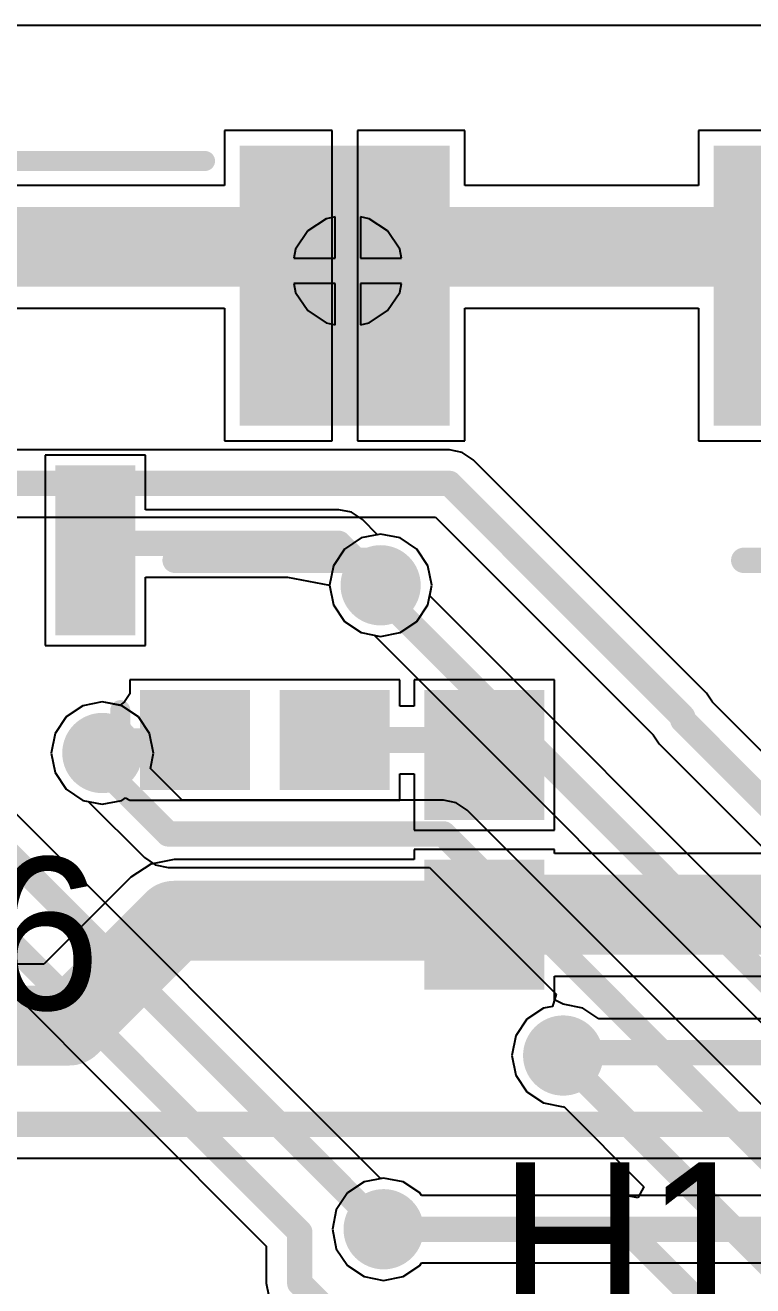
# Model space of a CAD drawing. Extents: x 60 to 151, y 116 to 276.
# Drawn here: x 78.53 to 85.82, y 183.42 to 196.05 of the extents above; entities that cross this region are included whole.
import ezdxf

# ---------------------------------------------------------------- set-up
doc = ezdxf.new("R2010")
doc.units = 0
doc.header["$MEASUREMENT"] = 0
doc.layers.get('0').update_dxf_attribs({"linetype": 'CONTINUOUS'})
for name, color, linetype in [('BOTTOMLAYER', 5, 'CONTINUOUS'), ('BOTTOMSOLDER', 6, 'CONTINUOUS'), ('MULTILAYER', 9, 'CONTINUOUS'), ('TOPLAYER', 1, 'CONTINUOUS'), ('TOPOVERLAY', 2, 'CONTINUOUS'), ('TOPPASTE', 8, 'CONTINUOUS'), ('TOPSOLDER', 216, 'CONTINUOUS'), ('VIAHOLELAYER', 16, 'CONTINUOUS')]:
    doc.layers.add(name, color=color, linetype=linetype)

# ---------------------------------------------------------------- blocks, each defined once
blk = doc.blocks.new('SMT2P___38')
at = {"layer": 'TOPLAYER'}
for points in [[(-0.3, -0.75), (0.3, -0.75), (-0.3, 0.75), (0.3, 0.75)], [(0.95, -0.75), (1.55, -0.75), (0.95, 0.75), (1.55, 0.75)], [(-3.45, -3.95), (-1.55, -3.95), (-3.45, -1.35), (-1.55, -1.35)], [(2.8, -3.95), (4.7, -3.95), (2.8, -1.35), (4.7, -1.35)]]:
    blk.add_solid(points, dxfattribs=at)
at = {"layer": 'TOPOVERLAY'}
for points, const_width in [([(-0.8, 0.1), (-2.8, 0.1)], 0.254), ([(4.5, 0.1), (2.1, 0.1)], 0.254), ([(2.3, -3.9), (-1.1, -3.9)], 0.2)]:
    blk.add_lwpolyline(points, dxfattribs=dict(at, const_width=const_width))
for points, const_width in [([(-2.863, 0.1, 1), (-2.736, 0.1, 1)], 0.127), ([(-0.863, 0.1, 1), (-0.736, 0.1, 1)], 0.127), ([(2.037, 0.1, 1), (2.164, 0.1, 1)], 0.127), ([(4.437, 0.1, 1), (4.564, 0.1, 1)], 0.127), ([(-1.15, -3.9, 1), (-1.05, -3.9, 1)], 0.1), ([(2.25, -3.9, 1), (2.35, -3.9, 1)], 0.1)]:
    blk.add_lwpolyline(points, format="xyb", close=True, dxfattribs=dict(at, const_width=const_width))
at = {"layer": 'TOPPASTE'}
for points in [[(-0.3, -0.75), (0.3, -0.75), (-0.3, 0.75), (0.3, 0.75)], [(0.95, -0.75), (1.55, -0.75), (0.95, 0.75), (1.55, 0.75)], [(-3.45, -3.95), (-1.55, -3.95), (-3.45, -1.35), (-1.55, -1.35)], [(2.8, -3.95), (4.7, -3.95), (2.8, -1.35), (4.7, -1.35)]]:
    blk.add_solid(points, dxfattribs=at)
at = {"layer": 'TOPSOLDER'}
for points in [[(-0.402, -0.852), (0.402, -0.852), (-0.402, 0.852), (0.402, 0.852)], [(0.848, -0.852), (1.652, -0.852), (0.848, 0.852), (1.652, 0.852)], [(-3.552, -4.052), (-1.448, -4.052), (-3.552, -1.248), (-1.448, -1.248)], [(2.698, -4.052), (4.802, -4.052), (2.698, -1.248), (4.802, -1.248)]]:
    blk.add_solid(points, dxfattribs=at)
blk = doc.blocks.new('SMT2P___39')
at = {"layer": 'TOPLAYER'}
for points in [[(-0.3, -0.75), (0.3, -0.75), (-0.3, 0.75), (0.3, 0.75)], [(0.95, -0.75), (1.55, -0.75), (0.95, 0.75), (1.55, 0.75)], [(-3.45, -3.95), (-1.55, -3.95), (-3.45, -1.35), (-1.55, -1.35)], [(2.8, -3.95), (4.7, -3.95), (2.8, -1.35), (4.7, -1.35)]]:
    blk.add_solid(points, dxfattribs=at)
at = {"layer": 'TOPOVERLAY'}
for points, const_width in [([(-0.8, 0.1), (-2.8, 0.1)], 0.254), ([(4.5, 0.1), (2.1, 0.1)], 0.254), ([(2.3, -3.9), (-1.1, -3.9)], 0.2)]:
    blk.add_lwpolyline(points, dxfattribs=dict(at, const_width=const_width))
for points, const_width in [([(-2.864, 0.1, 1), (-2.737, 0.1, 1)], 0.127), ([(-0.864, 0.1, 1), (-0.737, 0.1, 1)], 0.127), ([(2.036, 0.1, 1), (2.163, 0.1, 1)], 0.127), ([(4.436, 0.1, 1), (4.563, 0.1, 1)], 0.127), ([(-1.15, -3.9, 1), (-1.05, -3.9, 1)], 0.1), ([(2.25, -3.9, 1), (2.35, -3.9, 1)], 0.1)]:
    blk.add_lwpolyline(points, format="xyb", close=True, dxfattribs=dict(at, const_width=const_width))
at = {"layer": 'TOPPASTE'}
for points in [[(-0.3, -0.75), (0.3, -0.75), (-0.3, 0.75), (0.3, 0.75)], [(0.95, -0.75), (1.55, -0.75), (0.95, 0.75), (1.55, 0.75)], [(-3.45, -3.95), (-1.55, -3.95), (-3.45, -1.35), (-1.55, -1.35)], [(2.8, -3.95), (4.7, -3.95), (2.8, -1.35), (4.7, -1.35)]]:
    blk.add_solid(points, dxfattribs=at)
at = {"layer": 'TOPSOLDER'}
for points in [[(-0.402, -0.852), (0.402, -0.852), (-0.402, 0.852), (0.402, 0.852)], [(0.848, -0.852), (1.652, -0.852), (0.848, 0.852), (1.652, 0.852)], [(-3.552, -4.052), (-1.448, -4.052), (-3.552, -1.248), (-1.448, -1.248)], [(2.698, -4.052), (4.802, -4.052), (2.698, -1.248), (4.802, -1.248)]]:
    blk.add_solid(points, dxfattribs=at)
blk = doc.blocks.new('L0603_68')
at = {"layer": 'TOPLAYER'}
for points in [[(-0.25, -0.4), (-0.25, 0.4), (-1.15, -0.4), (-1.15, 0.4)], [(1.15, -0.4), (1.15, 0.4), (0.25, -0.4), (0.25, 0.4)]]:
    blk.add_solid(points, dxfattribs=at)
at = {"layer": 'TOPOVERLAY', "const_width": 0.2}
blk.add_lwpolyline([(-1.45, -0.3), (-1.45, 0.3)], dxfattribs=at)
at = {"layer": 'TOPOVERLAY', "const_width": 0.1}
for points in [[(-1.5, 0.3, 1), (-1.4, 0.3, 1)], [(-1.5, -0.3, 1), (-1.4, -0.3, 1)]]:
    blk.add_lwpolyline(points, format="xyb", close=True, dxfattribs=at)
at = {"layer": 'TOPPASTE'}
for points in [[(-0.25, -0.4), (-0.25, 0.4), (-1.15, -0.4), (-1.15, 0.4)], [(1.15, -0.4), (1.15, 0.4), (0.25, -0.4), (0.25, 0.4)]]:
    blk.add_solid(points, dxfattribs=at)
at = {"layer": 'TOPSOLDER'}
for points in [[(-0.148, -0.502), (-0.148, 0.502), (-1.252, -0.502), (-1.252, 0.502)], [(1.252, -0.502), (1.252, 0.502), (0.148, -0.502), (0.148, 0.502)]]:
    blk.add_solid(points, dxfattribs=at)
blk = doc.blocks.new('J1_0603_84')
at = {"layer": 'TOPLAYER'}
for points in [[(-0.3, -0.5), (-0.3, 0.5), (-1.4, -0.5), (-1.4, 0.5)], [(1.4, -0.5), (1.4, 0.5), (0.3, -0.5), (0.3, 0.5)]]:
    blk.add_solid(points, dxfattribs=at)
at = {"layer": 'TOPPASTE'}
for points in [[(-0.3, -0.5), (-0.3, 0.5), (-1.4, -0.5), (-1.4, 0.5)], [(1.4, -0.5), (1.4, 0.5), (0.3, -0.5), (0.3, 0.5)]]:
    blk.add_solid(points, dxfattribs=at)
at = {"layer": 'TOPSOLDER'}
for points in [[(-0.198, -0.602), (-0.198, 0.602), (-1.502, -0.602), (-1.502, 0.602)], [(1.502, -0.602), (1.502, 0.602), (0.198, -0.602), (0.198, 0.602)]]:
    blk.add_solid(points, dxfattribs=at)

msp = doc.modelspace()

# ---------------------------------------------------------------- linework, layer by layer
at = {"layer": 'BOTTOMLAYER'}
for p, q in [((65.652, 196.046), (145.422, 196.046)), ((81.546, 194.108), (81.363, 193.985)), ((81.635, 194.126), (81.546, 194.108)), ((81.635, 193.713), (81.635, 194.126)), ((81.978, 194.108), (81.889, 194.126)), ((81.889, 194.126), (81.889, 193.713)), ((82.161, 193.985), (81.978, 194.108)), ((81.363, 193.985), (81.24, 193.802)), ((82.284, 193.802), (82.161, 193.985)), ((81.24, 193.802), (81.222, 193.713)), ((81.222, 193.713), (81.635, 193.713)), ((81.889, 193.713), (82.302, 193.713)), ((82.302, 193.713), (82.284, 193.802)), ((81.635, 193.459), (81.222, 193.459)), ((81.222, 193.459), (81.24, 193.37)), ((81.635, 193.046), (81.635, 193.459)), ((82.302, 193.459), (81.889, 193.459)), ((81.889, 193.459), (81.889, 193.046)), ((82.284, 193.37), (82.302, 193.459)), ((81.24, 193.37), (81.363, 193.187)), ((82.161, 193.187), (82.284, 193.37)), ((81.363, 193.187), (81.546, 193.064)), ((81.978, 193.064), (82.161, 193.187)), ((81.546, 193.064), (81.635, 193.046)), ((81.889, 193.046), (81.978, 193.064)), ((82.782, 191.793), (77.292, 191.793)), ((82.911, 191.767), (82.782, 191.793)), ((83.02, 191.694), (82.911, 191.767)), ((85.36, 189.354), (83.02, 191.694)), ((77.431, 191.119), (82.643, 191.119)), ((82.643, 191.119), (84.824, 188.938)), ((82.092, 190.949), (81.896, 190.91)), ((82.288, 190.91), (82.092, 190.949)), ((81.729, 190.799), (81.618, 190.632)), ((81.896, 190.91), (81.729, 190.799)), ((82.455, 190.799), (82.288, 190.91)), ((82.566, 190.632), (82.455, 190.799)), ((81.618, 190.632), (81.579, 190.436)), ((82.605, 190.436), (82.566, 190.632)), ((81.579, 190.436), (81.618, 190.24)), ((82.584, 190.33), (82.605, 190.436)), ((88.78, 184.134), (82.584, 190.33)), ((81.618, 190.24), (81.729, 190.073)), ((81.729, 190.073), (81.896, 189.962)), ((81.896, 189.962), (82.026, 189.936)), ((82.026, 189.936), (88.205, 183.757)), ((85.42, 189.264), (85.36, 189.354)), ((82.091, 184.493), (77.342, 189.242)), ((79.106, 189.23), (78.939, 189.119)), ((79.302, 189.269), (79.106, 189.23)), ((79.498, 189.23), (79.302, 189.269)), ((79.665, 189.119), (79.498, 189.23)), ((90.601, 184.083), (85.42, 189.264)), ((78.939, 189.119), (78.828, 188.952)), ((79.776, 188.952), (79.665, 189.119)), ((78.828, 188.952), (78.789, 188.756)), ((79.815, 188.756), (79.776, 188.952)), ((84.824, 188.938), (84.884, 188.848)), ((84.884, 188.848), (84.884, 188.848)), ((84.884, 188.848), (84.884, 188.848)), ((84.884, 188.848), (84.884, 188.848)), ((84.884, 188.848), (84.884, 188.848)), ((84.884, 188.848), (90.224, 183.508)), ((78.789, 188.756), (78.828, 188.56)), ((79.784, 188.6), (79.815, 188.756)), ((78.828, 188.56), (78.939, 188.393)), ((80.101, 188.283), (79.784, 188.6)), ((78.939, 188.393), (79.106, 188.282)), ((79.106, 188.282), (79.161, 188.271)), ((79.161, 188.271), (79.724, 187.708)), ((82.722, 188.283), (80.101, 188.283)), ((82.851, 188.257), (82.722, 188.283)), ((82.96, 188.184), (82.851, 188.257)), ((87.28, 183.864), (82.96, 188.184)), ((79.724, 187.708), (79.724, 187.708)), ((79.724, 187.708), (79.724, 187.708)), ((79.724, 187.708), (79.724, 187.708)), ((79.724, 187.708), (79.724, 187.708)), ((79.724, 187.708), (79.724, 187.708)), ((79.724, 187.708), (79.724, 187.708)), ((79.724, 187.708), (79.724, 187.708)), ((79.724, 187.708), (79.724, 187.708)), ((79.724, 187.708), (79.724, 187.708)), ((79.724, 187.708), (79.724, 187.708)), ((79.724, 187.708), (79.724, 187.708)), ((79.724, 187.708), (79.833, 187.635)), ((79.833, 187.635), (79.962, 187.609)), ((77.243, 187.519), (80.945, 183.817)), ((79.962, 187.609), (82.583, 187.609)), ((82.583, 187.609), (83.852, 186.339)), ((83.852, 186.339), (83.816, 186.218)), ((83.726, 186.2), (83.559, 186.089)), ((83.816, 186.218), (83.726, 186.2)), ((83.559, 186.089), (83.448, 185.922)), ((83.448, 185.922), (83.409, 185.726)), ((83.409, 185.726), (83.448, 185.53)), ((83.448, 185.53), (83.559, 185.363)), ((83.559, 185.363), (83.726, 185.252)), ((83.726, 185.252), (83.922, 185.213)), ((83.922, 185.213), (83.928, 185.214)), ((83.928, 185.214), (84.731, 184.411)), ((82.122, 184.499), (82.091, 184.493)), ((82.318, 184.46), (82.122, 184.499)), ((82.485, 184.349), (82.318, 184.46)), ((82.502, 184.323), (82.485, 184.349)), ((84.731, 184.411), (84.671, 184.299)), ((84.552, 184.323), (82.502, 184.323)), ((84.671, 184.299), (84.552, 184.323)), ((80.945, 183.817), (80.945, 183.446)), ((80.945, 183.446), (80.971, 183.317))]:
    msp.add_line(p, q, dxfattribs=at)
for points, const_width in [([(81.612, 193.586, 1), (81.912, 193.586, 1)], 0.3), ([(82.719, 191.456, 1), (82.846, 191.456, 1)], 0.127), ([(82.719, 191.456, 1), (82.846, 191.456, 1)], 0.127), ([(81.942, 190.436, 1), (82.242, 190.436, 1)], 0.3), ([(82.028, 190.436, 1), (82.155, 190.436, 1)], 0.127), ([(82.028, 190.346, 1), (82.155, 190.346, 1)], 0.127), ([(82.028, 190.346, 1), (82.155, 190.346, 1)], 0.127), ([(85.058, 189.116, 1), (85.185, 189.116, 1)], 0.127), ([(85.058, 189.116, 1), (85.185, 189.116, 1)], 0.127), ([(85.058, 189.086, 1), (85.185, 189.086, 1)], 0.127), ([(85.058, 189.086, 1), (85.185, 189.086, 1)], 0.127), ([(79.152, 188.756, 1), (79.452, 188.756, 1)], 0.3), ([(79.239, 188.756, 1), (79.366, 188.756, 1)], 0.127), ([(79.239, 188.606, 1), (79.366, 188.606, 1)], 0.127), ([(79.239, 188.606, 1), (79.366, 188.606, 1)], 0.127), ([(79.898, 187.946, 1), (80.025, 187.946, 1)], 0.127), ([(79.898, 187.946, 1), (80.025, 187.946, 1)], 0.127), ([(82.658, 187.946, 1), (82.785, 187.946, 1)], 0.127), ([(82.658, 187.946, 1), (82.785, 187.946, 1)], 0.127), ([(83.772, 185.726, 1), (84.072, 185.726, 1)], 0.3), ([(83.858, 185.726, 1), (83.985, 185.726, 1)], 0.127), ([(83.858, 185.696, 1), (83.985, 185.696, 1)], 0.127), ([(83.858, 185.696, 1), (83.985, 185.696, 1)], 0.127), ([(81.972, 183.986, 1), (82.272, 183.986, 1)], 0.3), ([(81.998, 184.016, 1), (82.125, 184.016, 1)], 0.127), ([(81.998, 183.986, 1), (82.125, 183.986, 1)], 0.127), ([(81.998, 183.986, 1), (82.125, 183.986, 1)], 0.127), ([(82.013, 184.031, 1), (82.14, 184.031, 1)], 0.127), ([(84.489, 183.986, 1), (84.616, 183.986, 1)], 0.127), ([(84.489, 183.986, 1), (84.616, 183.986, 1)], 0.127), ([(81.218, 183.956, 1), (81.345, 183.956, 1)], 0.127), ([(81.218, 183.956, 1), (81.345, 183.956, 1)], 0.127), ([(81.218, 183.446, 1), (81.345, 183.446, 1)], 0.127), ([(81.218, 183.446, 1), (81.345, 183.446, 1)], 0.127)]:
    msp.add_lwpolyline(points, format="xyb", close=True, dxfattribs=dict(at, const_width=const_width))
at = {"layer": 'BOTTOMLAYER', "const_width": 0.254}
for points in [[(77.292, 191.456), (82.782, 191.456)], [(82.782, 191.456), (85.122, 189.116)], [(82.092, 190.346), (82.092, 190.436)], [(82.092, 190.346), (88.542, 183.896)], [(76.932, 189.176), (82.077, 184.031)], [(85.122, 189.086), (85.122, 189.116)], [(85.122, 189.086), (90.462, 183.746)], [(79.302, 188.606), (79.302, 188.756)], [(79.302, 188.606), (79.962, 187.946)], [(79.962, 187.946), (82.722, 187.946)], [(82.722, 187.946), (87.042, 183.626)], [(77.382, 187.856), (81.282, 183.956)], [(83.922, 185.696), (83.922, 185.726)], [(83.922, 185.696), (86.292, 183.326)], [(82.062, 183.986), (82.062, 184.016)], [(82.062, 183.986), (84.552, 183.986)], [(84.552, 183.986), (85.662, 182.876)], [(81.282, 183.446), (81.282, 183.956)], [(81.282, 183.446), (81.672, 183.056)]]:
    msp.add_lwpolyline(points, dxfattribs=at)
at = {"layer": 'BOTTOMSOLDER', "const_width": 0.402}
for points in [[(81.561, 193.586, 1), (81.963, 193.586, 1)], [(81.891, 190.436, 1), (82.293, 190.436, 1)], [(79.101, 188.756, 1), (79.503, 188.756, 1)], [(83.721, 185.726, 1), (84.123, 185.726, 1)], [(81.921, 183.986, 1), (82.323, 183.986, 1)]]:
    msp.add_lwpolyline(points, format="xyb", close=True, dxfattribs=at)
at = {"layer": 'MULTILAYER', "const_width": 0.3}
for points in [[(81.612, 193.586, 1), (81.912, 193.586, 1)], [(81.942, 190.436, 1), (82.242, 190.436, 1)], [(79.152, 188.756, 1), (79.452, 188.756, 1)], [(83.772, 185.726, 1), (84.072, 185.726, 1)], [(81.972, 183.986, 1), (82.272, 183.986, 1)]]:
    msp.add_lwpolyline(points, format="xyb", close=True, dxfattribs=at)
at = {"layer": 'TOPLAYER'}
for p, q in [((65.652, 196.046), (145.422, 196.046)), ((81.605, 194.99), (80.528, 194.99)), ((80.528, 194.99), (80.528, 194.441)), ((81.605, 193.436), (81.605, 194.99)), ((82.936, 194.99), (81.859, 194.99)), ((81.859, 194.99), (81.859, 193.436)), ((82.936, 194.441), (82.936, 194.99)), ((86.355, 194.99), (85.278, 194.99)), ((85.278, 194.99), (85.278, 194.441)), ((80.528, 194.441), (76.686, 194.441)), ((85.278, 194.441), (82.936, 194.441)), ((81.605, 191.882), (81.605, 193.436)), ((81.859, 193.436), (81.859, 191.882)), ((76.686, 193.211), (80.528, 193.211)), ((80.528, 193.211), (80.528, 191.882)), ((82.936, 191.882), (82.936, 193.211)), ((82.936, 193.211), (85.278, 193.211)), ((85.278, 193.211), (85.278, 191.882)), ((80.528, 191.882), (81.605, 191.882)), ((81.859, 191.882), (82.936, 191.882)), ((85.278, 191.882), (86.355, 191.882)), ((79.735, 191.739), (78.729, 191.739)), ((78.729, 191.739), (78.729, 189.833)), ((79.735, 191.193), (79.735, 191.739)), ((81.672, 191.193), (79.735, 191.193)), ((81.801, 191.167), (81.672, 191.193)), ((81.91, 191.094), (81.801, 191.167)), ((82.061, 190.943), (81.91, 191.094)), ((82.092, 190.949), (82.061, 190.943)), ((82.288, 190.91), (82.092, 190.949)), ((82.455, 190.799), (82.288, 190.91)), ((82.566, 190.632), (82.455, 190.799)), ((82.605, 190.436), (82.566, 190.632)), ((79.735, 189.833), (79.735, 190.519)), ((79.735, 190.519), (81.16, 190.519)), ((81.16, 190.519), (81.579, 190.436)), ((81.579, 190.436), (81.618, 190.24)), ((82.566, 190.24), (82.605, 190.436)), ((81.618, 190.24), (81.729, 190.073)), ((82.455, 190.073), (82.566, 190.24)), ((81.729, 190.073), (81.896, 189.962)), ((82.288, 189.962), (82.455, 190.073)), ((81.896, 189.962), (82.092, 189.923)), ((82.092, 189.923), (82.288, 189.962)), ((78.729, 189.833), (79.735, 189.833)), ((80.885, 189.489), (79.579, 189.489)), ((79.579, 189.489), (79.579, 189.35)), ((80.979, 189.489), (80.885, 189.489)), ((80.885, 189.489), (80.885, 189.489)), ((82.285, 189.489), (80.979, 189.489)), ((80.979, 189.489), (80.979, 189.489)), ((80.979, 189.489), (80.979, 189.489)), ((80.979, 189.489), (80.979, 189.489)), ((82.285, 189.226), (82.285, 189.489)), ((83.835, 189.489), (82.429, 189.489)), ((82.429, 189.489), (82.429, 189.226)), ((83.835, 187.983), (83.835, 189.489)), ((79.579, 189.35), (79.525, 189.27)), ((79.106, 189.23), (78.939, 189.119)), ((79.302, 189.269), (79.106, 189.23)), ((79.481, 189.234), (79.302, 189.269)), ((79.525, 189.27), (79.481, 189.234)), ((82.429, 189.226), (82.285, 189.226)), ((78.939, 189.119), (78.828, 188.952)), ((78.828, 188.952), (78.789, 188.756)), ((78.789, 188.756), (78.828, 188.56)), ((78.828, 188.56), (78.939, 188.393)), ((82.285, 188.283), (82.285, 188.546)), ((82.285, 188.546), (82.429, 188.546)), ((82.429, 188.546), (82.429, 187.983)), ((78.939, 188.393), (79.106, 188.282)), ((79.106, 188.282), (79.302, 188.243)), ((79.302, 188.243), (79.498, 188.282)), ((79.498, 188.282), (79.535, 188.306)), ((79.535, 188.306), (79.579, 188.283)), ((79.579, 188.283), (79.579, 188.283)), ((79.579, 188.283), (79.579, 188.283)), ((79.579, 188.283), (80.885, 188.283)), ((80.885, 188.283), (80.885, 188.283)), ((80.885, 188.283), (80.885, 188.283)), ((80.885, 188.283), (80.885, 188.283)), ((80.885, 188.283), (80.979, 188.283)), ((80.979, 188.283), (80.979, 188.283)), ((80.979, 188.283), (82.285, 188.283)), ((82.429, 187.983), (83.835, 187.983)), ((83.835, 187.789), (82.429, 187.789)), ((82.429, 187.789), (82.429, 187.691)), ((83.835, 187.751), (83.835, 187.789)), ((79.787, 187.644), (79.587, 187.511)), ((80.022, 187.691), (79.787, 187.644)), ((82.429, 187.691), (80.022, 187.691)), ((87.543, 187.751), (83.835, 187.751)), ((79.587, 187.511), (78.717, 186.641)), ((78.717, 186.641), (76.035, 186.641)), ((83.835, 186.283), (83.835, 186.521)), ((83.835, 186.521), (91.329, 186.521)), ((83.922, 186.239), (83.835, 186.283)), ((83.835, 186.283), (83.835, 186.283)), ((83.835, 186.283), (83.835, 186.283)), ((83.835, 186.283), (83.835, 186.283)), ((84.118, 186.2), (83.922, 186.239)), ((83.922, 186.239), (83.922, 186.239)), ((83.922, 186.239), (83.922, 186.239)), ((84.279, 186.093), (84.118, 186.2)), ((89.932, 186.093), (84.279, 186.093)), ((77.443, 184.699), (86.873, 184.699)), ((82.122, 184.499), (81.926, 184.46)), ((82.318, 184.46), (82.122, 184.499)), ((81.759, 184.349), (81.648, 184.182)), ((81.926, 184.46), (81.759, 184.349)), ((82.485, 184.349), (82.318, 184.46)), ((82.502, 184.323), (82.485, 184.349)), ((86.352, 184.323), (82.502, 184.323)), ((81.648, 184.182), (81.609, 183.986)), ((81.609, 183.986), (81.648, 183.79)), ((81.648, 183.79), (81.759, 183.623)), ((81.759, 183.623), (81.926, 183.512)), ((82.318, 183.512), (82.485, 183.623)), ((82.485, 183.623), (82.502, 183.649)), ((82.502, 183.649), (86.213, 183.649)), ((81.926, 183.512), (82.122, 183.473)), ((82.122, 183.473), (82.318, 183.512))]:
    msp.add_line(p, q, dxfattribs=at)
for points, const_width in [([(75.402, 193.826), (125.802, 193.826)], 0.8), ([(79.212, 190.856), (81.672, 190.856)], 0.254), ([(81.672, 190.856), (82.092, 190.436)], 0.254), ([(79.302, 188.756), (79.422, 188.876)], 0.254), ([(79.422, 188.876), (80.232, 188.876)], 0.254), ([(81.632, 188.886), (83.072, 188.886)], 0.26), ([(83.072, 188.886), (83.082, 188.876)], 0.26), ([(82.992, 187.076), (83.052, 187.136)], 0.8), ([(83.052, 187.136), (95.322, 187.136)], 0.8), ([(78.972, 186.026), (80.022, 187.076)], 0.8), ([(80.022, 187.076), (82.992, 187.076)], 0.8), ([(75.312, 186.026), (78.972, 186.026)], 0.8), ([(83.922, 185.726), (83.952, 185.756)], 0.254), ([(83.952, 185.756), (90.312, 185.756)], 0.254), ([(77.052, 185.036), (87.012, 185.036)], 0.254), ([(82.122, 183.986), (86.352, 183.986)], 0.254)]:
    msp.add_lwpolyline(points, dxfattribs=dict(at, const_width=const_width))
for points, const_width in [([(81.612, 193.586, 1), (81.912, 193.586, 1)], 0.3), ([(79.149, 190.856, 1), (79.276, 190.856, 1)], 0.127), ([(81.608, 190.856, 1), (81.735, 190.856, 1)], 0.127), ([(81.608, 190.856, 1), (81.735, 190.856, 1)], 0.127), ([(81.942, 190.436, 1), (82.242, 190.436, 1)], 0.3), ([(82.028, 190.436, 1), (82.155, 190.436, 1)], 0.127), ([(79.152, 188.756, 1), (79.452, 188.756, 1)], 0.3), ([(79.359, 188.876, 1), (79.486, 188.876, 1)], 0.127), ([(79.359, 188.876, 1), (79.486, 188.876, 1)], 0.127), ([(80.168, 188.876, 1), (80.295, 188.876, 1)], 0.127), ([(81.567, 188.886, 1), (81.697, 188.886, 1)], 0.13), ([(83.007, 188.886, 1), (83.137, 188.886, 1)], 0.13), ([(83.007, 188.886, 1), (83.137, 188.886, 1)], 0.13), ([(83.017, 188.876, 1), (83.147, 188.876, 1)], 0.13), ([(79.239, 188.756, 1), (79.366, 188.756, 1)], 0.127), ([(82.852, 187.136, 1), (83.252, 187.136, 1)], 0.4), ([(82.852, 187.136, 1), (83.252, 187.136, 1)], 0.4), ([(79.822, 187.076, 1), (80.222, 187.076, 1)], 0.4), ([(79.822, 187.076, 1), (80.222, 187.076, 1)], 0.4), ([(82.792, 187.076, 1), (83.192, 187.076, 1)], 0.4), ([(82.792, 187.076, 1), (83.192, 187.076, 1)], 0.4), ([(78.772, 186.026, 1), (79.172, 186.026, 1)], 0.4), ([(78.772, 186.026, 1), (79.172, 186.026, 1)], 0.4), ([(83.772, 185.726, 1), (84.072, 185.726, 1)], 0.3), ([(83.888, 185.756, 1), (84.015, 185.756, 1)], 0.127), ([(83.888, 185.756, 1), (84.015, 185.756, 1)], 0.127), ([(83.858, 185.726, 1), (83.985, 185.726, 1)], 0.127), ([(81.972, 183.986, 1), (82.272, 183.986, 1)], 0.3), ([(82.058, 183.986, 1), (82.185, 183.986, 1)], 0.127)]:
    msp.add_lwpolyline(points, format="xyb", close=True, dxfattribs=dict(at, const_width=const_width))
at = {"layer": 'TOPSOLDER', "const_width": 0.402}
for points in [[(81.561, 193.586, 1), (81.963, 193.586, 1)], [(81.891, 190.436, 1), (82.293, 190.436, 1)], [(79.101, 188.756, 1), (79.503, 188.756, 1)], [(83.721, 185.726, 1), (84.123, 185.726, 1)], [(81.921, 183.986, 1), (82.323, 183.986, 1)]]:
    msp.add_lwpolyline(points, format="xyb", close=True, dxfattribs=at)
at = {"layer": 'VIAHOLELAYER', "const_width": 0.15}
for points in [[(81.687, 193.586, 1), (81.837, 193.586, 1)], [(82.017, 190.436, 1), (82.167, 190.436, 1)], [(79.227, 188.756, 1), (79.377, 188.756, 1)], [(83.847, 185.726, 1), (83.997, 185.726, 1)], [(82.047, 183.986, 1), (82.197, 183.986, 1)]]:
    msp.add_lwpolyline(points, format="xyb", close=True, dxfattribs=at)

# ---------------------------------------------------------------- block references
for name, p, rotation in [('SMT2P___38', (79.232, 190.786), 180), ('SMT2P___39', (90.232, 190.786), 180), ('J1_0603_84', (83.132, 187.886), 270)]:
    msp.add_blockref(name, p, dxfattribs=dict(rotation=rotation))
msp.add_blockref('L0603_68', (80.932, 188.886))

# ---------------------------------------------------------------- texts
at = {"layer": 'TOPOVERLAY'}
for s, p in [('J6', (77.132, 186.186)), ('H1', (83.281, 183.131))]:
    msp.add_text(s, height=1.524, dxfattribs=at).set_placement(p)

doc.saveas('drawing.dxf')
